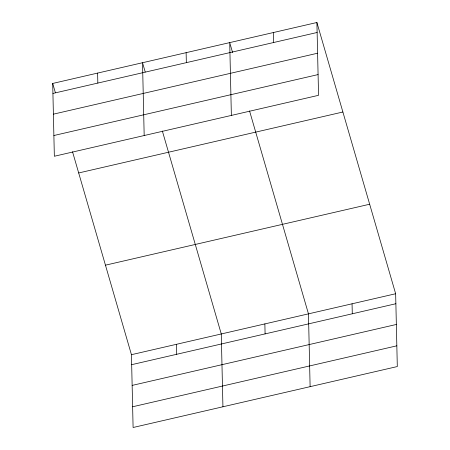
<?xml version="1.0" encoding="UTF-8"?>
<svg xmlns="http://www.w3.org/2000/svg" width="450" height="450" viewBox="0 0 450 450"><rect width="100%" height="100%" fill="white"/><g stroke="black" fill="none" stroke-linecap="round" stroke-linejoin="round"><path stroke-width="0.67" d="M316.901 22.5L318.555 95.31L54.349 156.257L52.695 83.447L316.901 22.5L395.651 293.743L397.305 366.553L133.099 427.5L131.445 354.69L72.523 151.74M52.926 93.431L317.126 32.484M53.392 114.165L317.599 53.218M53.876 135.523L318.082 74.582M78.683 172.958L342.889 112.011M105.457 265.179L369.664 204.232M131.445 354.69L395.651 293.743M131.676 364.674L395.876 303.728M132.142 385.408L396.349 324.461M132.632 406.766L396.832 345.819M232.599 52.56L229.714 42.609L231.368 115.425M249.542 110.903L308.464 313.853L310.118 386.668M145.221 72.006L142.526 62.724L144.18 135.534M162.354 131.017L221.276 333.968L222.93 406.777M52.695 83.447L55.389 92.728M352.058 303.795L352.282 313.785M273.308 32.558L273.532 42.542M264.87 323.91L265.095 333.894M186.12 52.667L186.345 62.657M176.361 344.329L176.591 354.313M97.611 73.086L97.836 83.07"/></g></svg>
